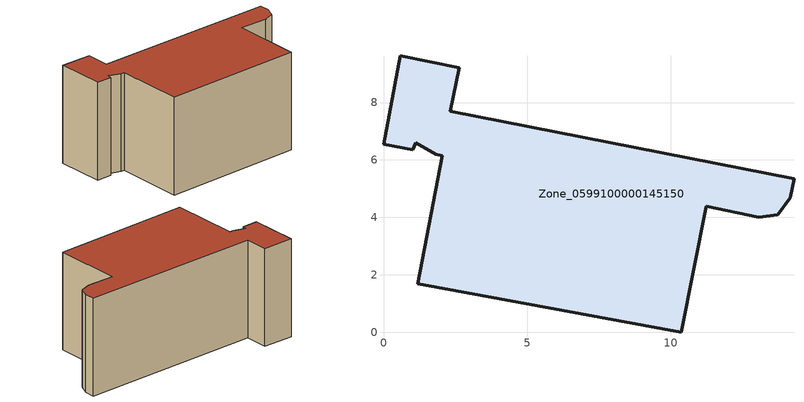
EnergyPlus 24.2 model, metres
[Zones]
Zone_0599100000145150
 floor ground (C_G): 14.17,4.68 13.74,4.1 13.07,4.01 11.24,4.39 10.38,0 1.19,1.69 2.05,6.15 1.82,6.2 1.11,6.6 1.01,6.36 0,6.56 0.58,9.63 2.64,9.22 2.32,7.7 14.3,5.35 z0
 wall outside (C_F): 2.64,9.22 0.58,9.63 0,6.56 1.01,6.36 1.11,6.6 1.82,6.2 2.05,6.15 1.19,1.69 10.38,0 11.24,4.39 13.07,4.01 13.74,4.1 14.17,4.68 14.3,5.35 2.32,7.7 2.64,9.22 z0:6.46
 roof outside (C_R): 14.3,5.35 2.32,7.7 2.64,9.22 0.58,9.63 0,6.56 1.01,6.36 1.11,6.6 1.82,6.2 2.05,6.15 1.19,1.69 10.38,0 11.24,4.39 13.07,4.01 13.74,4.1 14.17,4.68 z6.46
[BUILDING]
Pand.0599100000145150: North Axis=0; Terrain=City; Loads Convergence Tolerance Value=0.04; Temperature Convergence Tolerance Value=0.4; Solar Distribution=FullExterior; Maximum Number of Warmup Days=25; Minimum Number of Warmup Days=1
[Site:Location]
Rotterdam.The.Hague.AP_ZH_NLD Design_Conditions: Latitude=51.96; Longitude=4.45; Time Zone=1; Elevation=-4.5
[SITE:GROUNDTEMPERATURE:BUILDINGSURFACE]
18, 18, 18, 18, 18, 18, 18, 18, 18, 18, 18, 18
[MATERIAL] Thermal Absorptance=0.9; Solar Absorptance=0.7; Visible Absorptance=0.7
Name | Roughness | Thickness | Conductivity | Density | Specific Heat
G.TI.1975-1991 | MediumSmooth | 0.15 | 0.288461 | 540 | 1210
F.TI.1975-1991 | Rough | 0.3 | 0.230769 | 1920 | 840
R.TI.1975-1991 | MediumRough | 0.2 | 0.153846 | 1500 | 1000
[CONSTRUCTION]
C_G: G.TI.1975-1991
C_F: F.TI.1975-1991
C_R: R.TI.1975-1991
[ZONE]
Zone_0599100000145150: Type=1; Multiplier=1; Ceiling Height=Autocalculate; Volume=Autocalculate; Floor Area=autocalculate; Part of Total Floor Area=Yes
[ZONEINFILTRATION:DESIGNFLOWRATE]
Infil_Zone_0599100000145150: Zone or ZoneList or Space or SpaceList=Zone_0599100000145150; Schedule=AlwaysOn; Design Flow Rate Calculation Method=Flow/Area; Flow Rate per Floor Area=0.003; Constant Term Coefficient=1; Temperature Term Coefficient=0; Velocity Term Coefficient=0; Velocity Squared Term Coefficient=0
[HVACTEMPLATE:ZONE:IDEALLOADSAIRSYSTEM]
Zone_0599100000145150: Maximum Heating Supply Air Temperature=50; Minimum Cooling Supply Air Temperature=13; Maximum Heating Supply Air Humidity Ratio=0.0156; Minimum Cooling Supply Air Humidity Ratio=0.0077; Heating Limit=NoLimit; Cooling Limit=NoLimit; Dehumidification Control Type=ConstantSensibleHeatRatio; Cooling Sensible Heat Ratio=0.7; Dehumidification Setpoint=60; Humidification Control Type=None; Humidification Setpoint=30; Outdoor Air Method=None; Outdoor Air Flow Rate per Person=0.00944; Outdoor Air Flow Rate per Zone Floor Area=0; Outdoor Air Flow Rate per Zone=0; Demand Controlled Ventilation Type=None; Outdoor Air Economizer Type=NoEconomizer; Heat Recovery Type=None; Sensible Heat Recovery Effectiveness=0.7; Latent Heat Recovery Effectiveness=0.65
[ZONECONTROL:THERMOSTAT]
ThermostatControl_Zone_0599100000145150: Zone or ZoneList=Zone_0599100000145150; Control Type Schedule=DualSetpointControlType; Control 1=Thermostat_Zone_0599100000145150; Temperature Difference Between Cutout And Setpoint=0
[THERMOSTATSETPOINT:DUALSETPOINT]
Thermostat_Zone_0599100000145150: Heating Setpoint Temperature Schedule=HeatingSetpoint_Zone_0599100000145150; Cooling Setpoint Temperature Schedule=CoolingSetpoint_Zone_0599100000145150
[SCHEDULE:COMPACT]
HeatingSetpoint_Zone_0599100000145150: Through: 12/31, For: AllDays, Until: 24:00, 21
CoolingSetpoint_Zone_0599100000145150: Through: 12/31, For: AllDays, Until: 24:00, 24
DualSetpointControlType: Through: 12/31, For: AllDays, Until: 24:00, 4
AlwaysOn: Through: 12/31, For: AllDays, Until: 24:00, 1
